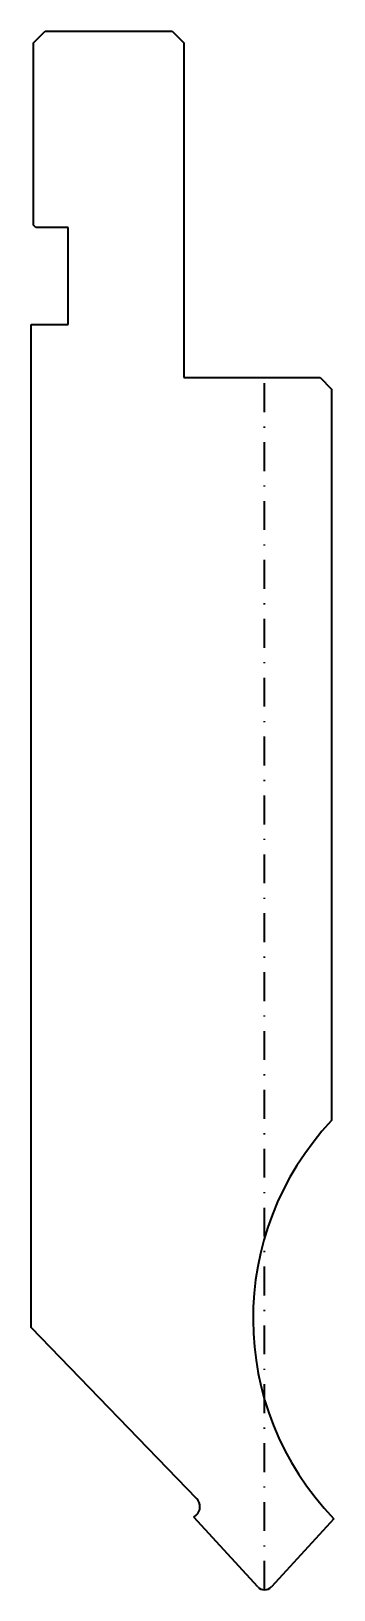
# Model space of a CAD drawing. Header units: millimetres. Extents: x -20 to 6, y 0 to 135.
import ezdxf

# ---------------------------------------------------------------- set-up
doc = ezdxf.new("R2010")
doc.units = ezdxf.units.MM
doc.header["$LTSCALE"] = 5
doc.linetypes.add('AUSGEZOGEN', pattern=[0])
doc.linetypes.add('DASHDOT', pattern=[1, 0.5, -0.25, 0, -0.25])
doc.layers.add('2', color=7, linetype='Continuous')

msp = doc.modelspace()

# ---------------------------------------------------------------- linework, layer by layer
at = {"layer": '2', "color": 7, "linetype": 'AUSGEZOGEN', "lineweight": 35}
for p, q in [((-20, 134), (-19, 135)), ((-20, 118.2), (-20, 134)), ((-19, 135), (-8, 135)), ((-8, 135), (-7, 134)), ((-7, 134), (-7, 105)), ((-19.8, 118), (-20, 118.2)), ((-17, 118), (-19.8, 118)), ((-17, 109.6), (-17, 118)), ((-20.2, 22.73), (-20.2, 109.6)), ((-20.2, 109.6), (-17, 109.6)), ((-7, 105), (4.8, 105)), ((4.8, 105), (5.8, 104)), ((5.8, 104), (5.8, 40.64)), ((-5.87, 7.89), (-20.2, 22.73)), ((-6.11, 6.28), (-5.92, 6.46)), ((-0.59, 0.26), (-6.11, 6.28)), ((5.99, 6.16), (0.59, 0.26))]:
    msp.add_line(p, q, dxfattribs=at)
at = {"layer": '2', "color": 7, "linetype": 'DASHDOT', "lineweight": 35}
msp.add_line((0, 0), (0, 105), dxfattribs=at)
at = {"layer": '2', "color": 7, "linetype": 'AUSGEZOGEN', "lineweight": 35}
for centre, radius, start, end in [((24, 23.5), 25, 136.719, 223.9253), ((-6.59, 7.19), 1, 312.5, 44), ((0, 0.8), 0.8, 222.5, 317.5)]:
    msp.add_arc(centre, radius, start, end, dxfattribs=at)

doc.saveas('drawing.dxf')
